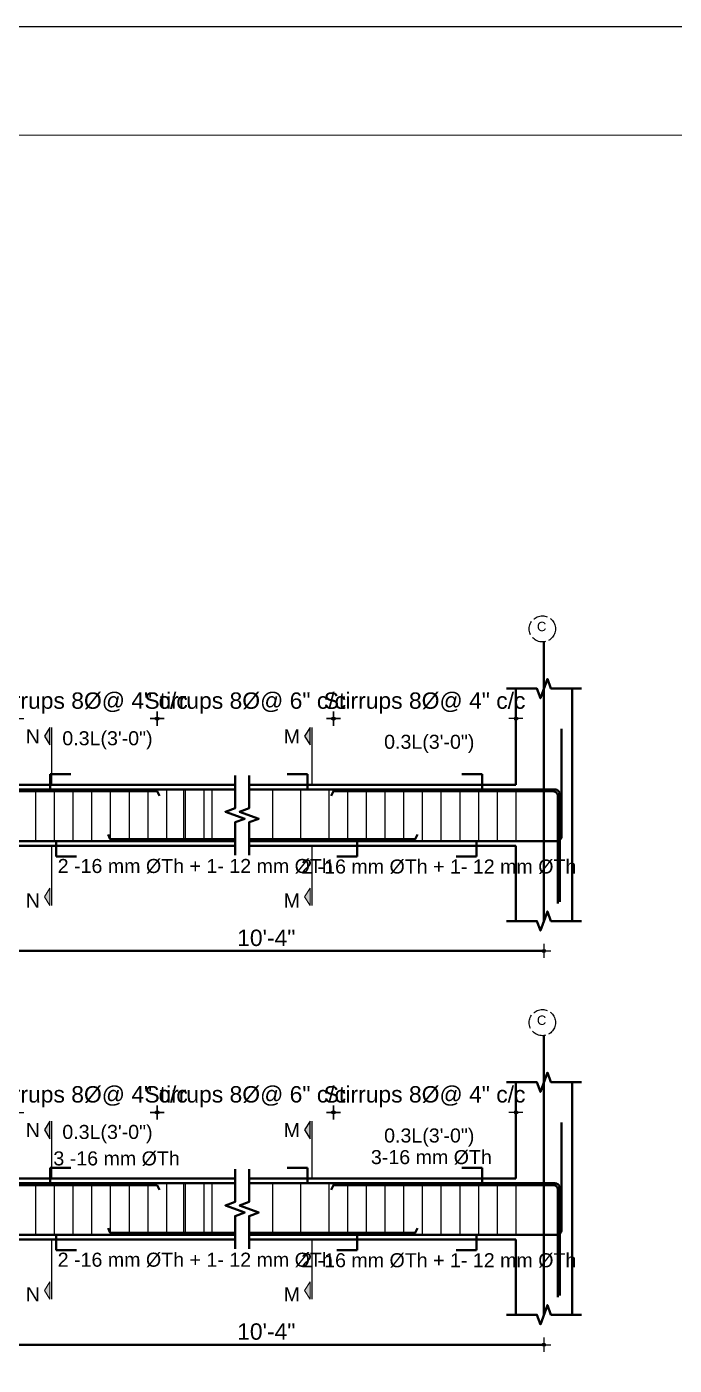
# Model space of a CAD drawing. Header units: inches. Extents: x -4597 to 93300, y -14139 to 5932.
# Drawn here: x 3743 to 4020, y -9449 to -8877 of the extents above; entities that cross this region are included whole.
import ezdxf

# ---------------------------------------------------------------- set-up
doc = ezdxf.new("R2010")
doc.units = ezdxf.units.IN
doc.header["$LTSCALE"] = 0.5
doc.header["$MEASUREMENT"] = 0
doc.header["$PDMODE"] = 66
doc.linetypes.add('ACAD_ISO02W100', pattern=[15, 12, -3])
for name, color, linetype, lineweight in [('BAR', 5, 'Continuous', 40), ('ELE1', 3, 'Continuous', 9), ('HATCH1', 4, 'ACAD_ISO02W100', 13), ('TEXT', 220, 'Continuous', 9), ('wall', 20, 'Continuous', 40)]:
    doc.layers.add(name, color=color, linetype=linetype, lineweight=lineweight)
doc.layers.add('DIMENSION', color=5, linetype='Continuous')
doc.layers.add('STIRRUP', color=10, linetype='Continuous')
doc.styles.add('1.8', font='times.ttf', dxfattribs={"width": 0.8, "height": 6})
doc.styles.add('style1', font='arial.ttf', dxfattribs={"height": 7})
doc.dimstyles.new('1.4', dxfattribs={"dimscale": 0, "dimtxt": 6, "dimasz": 0.5, "dimexe": 2, "dimexo": 9, "dimgap": 2, "dimtad": 1, "dimdec": 0, "dimlfac": 0.5, "dimzin": 3, "dimdsep": 46, "dimlunit": 4, "dimtxsty": '1.8', "dimblk": 'DIM', "dimcen": 3, "dimdle": 3, "dimse1": 1, "dimse2": 1, "dimclrd": 256, "dimclre": 256, "dimclrt": 7, "dimadec": 1, "dimazin": 2, "dimtfac": 1, "dimtdec": 0, "dimtix": 1, "dimtofl": 0, "dimtmove": 2, "dimatfit": 3, "dimldrblk": 'ARW', "dimfxl": 2, "dimfrac": 2, "dimtolj": 2, "dimtzin": 0, "dimarcsym": 0})

# ---------------------------------------------------------------- blocks, each defined once
blk = doc.blocks.new('DIM')
at = {"layer": 'DIMENSION'}
h = blk.add_hatch(color=256, dxfattribs=at)
h.paths.add_polyline_path([(0, 1.3), (0, 0), (1.3, 0, 0.414214)])
h.paths.add_polyline_path([(1.3, 0), (0, 0), (0, -1.3, 0.414214)])
h.paths.add_polyline_path([(0, 0), (-1.3, 0, 0.414214), (0, -1.3)])
h.paths.add_polyline_path([(0, 1.3, 0.414214), (-1.3, 0), (0, 0)])
for p, q in [((-6, 0), (6, 0)), ((0, 6), (0, -6))]:
    blk.add_line(p, q, dxfattribs=at)
blk.add_circle((0, 0), 1.28, dxfattribs=at)
blk = doc.blocks.new('*D742')
at = {"layer": 'Defpoints', "color": 0, "ltscale": 10, "transparency": 16777216}
for p in [(88355.11, 17479.77), (88433.11, 17467.79), (88355.11, 17463.23)]:
    blk.add_point(p, dxfattribs=at)
at = {"layer": 'DIMENSION', "lineweight": -2, "ltscale": 10, "transparency": 16777216}
for p, q in [((88354.61, 17479.77), (88354.11, 17479.77)), ((88433.61, 17479.77), (88434.11, 17479.77))]:
    blk.add_line(p, q, dxfattribs=at)
at = {"layer": 'DIMENSION', "lineweight": -2, "ltscale": 10, "transparency": 16777216, "xscale": 0.5, "yscale": 0.5, "zscale": 0.5}
blk.add_blockref('DIM', (88355.11, 17479.77), dxfattribs=at)
at = {"layer": 'DIMENSION', "lineweight": -2, "ltscale": 10, "transparency": 16777216, "xscale": 0.5, "yscale": 0.5, "zscale": 0.5, "rotation": 180}
blk.add_blockref('DIM', (88433.11, 17479.77), dxfattribs=at)
at = {"layer": 'DIMENSION', "color": 7, "ltscale": 10, "transparency": 16777216, "insert": (88394.11, 17486.43), "char_height": 7, "attachment_point": 5, "style": 'style1'}
blk.add_mtext('\\A2;Stirrups 8%%C@ 4" c/c', dxfattribs=at)
blk = doc.blocks.new('ARW')
at = {"layer": 'DIMENSION'}
blk.add_lwpolyline([(10, 0, 0, 6, 0), (0, 0, 0, 0, 0), (10, 0, 0, 0, 0)], format="xyseb", dxfattribs=at)
blk = doc.blocks.new('*D743')
at = {"layer": 'Defpoints', "color": 0, "ltscale": 10, "transparency": 16777216}
for p in [(88279.76, 17479.77), (88355.11, 17463.23), (88279.76, 17448.71)]:
    blk.add_point(p, dxfattribs=at)
at = {"layer": 'DIMENSION', "lineweight": -2, "ltscale": 10, "transparency": 16777216}
for p, q in [((88279.26, 17479.77), (88278.76, 17479.77)), ((88355.61, 17479.77), (88356.11, 17479.77))]:
    blk.add_line(p, q, dxfattribs=at)
at = {"layer": 'DIMENSION', "lineweight": -2, "ltscale": 10, "transparency": 16777216, "xscale": 0.5, "yscale": 0.5, "zscale": 0.5}
blk.add_blockref('DIM', (88279.76, 17479.77), dxfattribs=at)
at = {"layer": 'DIMENSION', "lineweight": -2, "ltscale": 10, "transparency": 16777216, "xscale": 0.5, "yscale": 0.5, "zscale": 0.5, "rotation": 180}
blk.add_blockref('DIM', (88355.11, 17479.77), dxfattribs=at)
at = {"layer": 'DIMENSION', "color": 7, "ltscale": 10, "transparency": 16777216, "insert": (88317.43, 17486.43), "char_height": 7, "attachment_point": 5, "style": 'style1'}
blk.add_mtext('\\A2;Stirrups 8%%C@ 6" c/c', dxfattribs=at)
blk = doc.blocks.new('*D744')
at = {"layer": 'Defpoints', "color": 0, "ltscale": 10, "transparency": 16777216}
for p in [(88219.76, 17479.77), (88219.76, 17466.23), (88279.76, 17448.71)]:
    blk.add_point(p, dxfattribs=at)
at = {"layer": 'DIMENSION', "lineweight": -2, "ltscale": 10, "transparency": 16777216}
for p, q in [((88219.26, 17479.77), (88218.76, 17479.77)), ((88280.26, 17479.77), (88280.76, 17479.77))]:
    blk.add_line(p, q, dxfattribs=at)
at = {"layer": 'DIMENSION', "lineweight": -2, "ltscale": 10, "transparency": 16777216, "xscale": 0.5, "yscale": 0.5, "zscale": 0.5}
blk.add_blockref('DIM', (88219.76, 17479.77), dxfattribs=at)
at = {"layer": 'DIMENSION', "lineweight": -2, "ltscale": 10, "transparency": 16777216, "xscale": 0.5, "yscale": 0.5, "zscale": 0.5, "rotation": 180}
blk.add_blockref('DIM', (88279.76, 17479.77), dxfattribs=at)
at = {"layer": 'DIMENSION', "color": 7, "ltscale": 10, "transparency": 16777216, "insert": (88249.76, 17486.43), "char_height": 7, "attachment_point": 5, "style": 'style1'}
blk.add_mtext('\\A2;Stirrups 8%%C@ 4" c/c', dxfattribs=at)
blk = doc.blocks.new('*D749')
at = {"layer": 'Defpoints', "color": 0, "ltscale": 10, "transparency": 16777216}
for p in [(88355.11, 17311.48), (88433.11, 17299.5), (88355.11, 17294.93)]:
    blk.add_point(p, dxfattribs=at)
at = {"layer": 'DIMENSION', "lineweight": -2, "ltscale": 10, "transparency": 16777216}
for p, q in [((88354.61, 17311.48), (88354.11, 17311.48)), ((88433.61, 17311.48), (88434.11, 17311.48))]:
    blk.add_line(p, q, dxfattribs=at)
at = {"layer": 'DIMENSION', "lineweight": -2, "ltscale": 10, "transparency": 16777216, "xscale": 0.5, "yscale": 0.5, "zscale": 0.5}
blk.add_blockref('DIM', (88355.11, 17311.48), dxfattribs=at)
at = {"layer": 'DIMENSION', "lineweight": -2, "ltscale": 10, "transparency": 16777216, "xscale": 0.5, "yscale": 0.5, "zscale": 0.5, "rotation": 180}
blk.add_blockref('DIM', (88433.11, 17311.48), dxfattribs=at)
at = {"layer": 'DIMENSION', "color": 7, "ltscale": 10, "transparency": 16777216, "insert": (88394.11, 17318.13), "char_height": 7, "attachment_point": 5, "style": 'style1'}
blk.add_mtext('\\A2;Stirrups 8%%C@ 4" c/c', dxfattribs=at)
blk = doc.blocks.new('*D750')
at = {"layer": 'Defpoints', "color": 0, "ltscale": 10, "transparency": 16777216}
for p in [(88279.76, 17311.48), (88355.11, 17294.93), (88279.76, 17280.42)]:
    blk.add_point(p, dxfattribs=at)
at = {"layer": 'DIMENSION', "lineweight": -2, "ltscale": 10, "transparency": 16777216}
for p, q in [((88279.26, 17311.48), (88278.76, 17311.48)), ((88355.61, 17311.48), (88356.11, 17311.48))]:
    blk.add_line(p, q, dxfattribs=at)
at = {"layer": 'DIMENSION', "lineweight": -2, "ltscale": 10, "transparency": 16777216, "xscale": 0.5, "yscale": 0.5, "zscale": 0.5}
blk.add_blockref('DIM', (88279.76, 17311.48), dxfattribs=at)
at = {"layer": 'DIMENSION', "lineweight": -2, "ltscale": 10, "transparency": 16777216, "xscale": 0.5, "yscale": 0.5, "zscale": 0.5, "rotation": 180}
blk.add_blockref('DIM', (88355.11, 17311.48), dxfattribs=at)
at = {"layer": 'DIMENSION', "color": 7, "ltscale": 10, "transparency": 16777216, "insert": (88317.43, 17318.13), "char_height": 7, "attachment_point": 5, "style": 'style1'}
blk.add_mtext('\\A2;Stirrups 8%%C@ 6" c/c', dxfattribs=at)
blk = doc.blocks.new('*D751')
at = {"layer": 'Defpoints', "color": 0, "ltscale": 10, "transparency": 16777216}
for p in [(88219.76, 17311.48), (88219.76, 17297.93), (88279.76, 17280.42)]:
    blk.add_point(p, dxfattribs=at)
at = {"layer": 'DIMENSION', "lineweight": -2, "ltscale": 10, "transparency": 16777216}
for p, q in [((88219.26, 17311.48), (88218.76, 17311.48)), ((88280.26, 17311.48), (88280.76, 17311.48))]:
    blk.add_line(p, q, dxfattribs=at)
at = {"layer": 'DIMENSION', "lineweight": -2, "ltscale": 10, "transparency": 16777216, "xscale": 0.5, "yscale": 0.5, "zscale": 0.5}
blk.add_blockref('DIM', (88219.76, 17311.48), dxfattribs=at)
at = {"layer": 'DIMENSION', "lineweight": -2, "ltscale": 10, "transparency": 16777216, "xscale": 0.5, "yscale": 0.5, "zscale": 0.5, "rotation": 180}
blk.add_blockref('DIM', (88279.76, 17311.48), dxfattribs=at)
at = {"layer": 'DIMENSION', "color": 7, "ltscale": 10, "transparency": 16777216, "insert": (88249.76, 17318.13), "char_height": 7, "attachment_point": 5, "style": 'style1'}
blk.add_mtext('\\A2;Stirrups 8%%C@ 4" c/c', dxfattribs=at)
blk = doc.blocks.new('*D716')
at = {"layer": 'Defpoints', "color": 0, "ltscale": 10, "transparency": 16777216}
for p in [(88207.76, 17224.98), (88445.11, 17224.98), (88207.76, 17212.17)]:
    blk.add_point(p, dxfattribs=at)
at = {"layer": 'DIMENSION', "lineweight": -2, "ltscale": 10, "transparency": 16777216}
blk.add_line((88444.61, 17212.17), (88208.26, 17212.17), dxfattribs=at)
at = {"layer": 'DIMENSION', "lineweight": -2, "ltscale": 10, "transparency": 16777216, "xscale": 0.5, "yscale": 0.5, "zscale": 0.5, "rotation": 180}
blk.add_blockref('DIM', (88207.76, 17212.17), dxfattribs=at)
at = {"layer": 'DIMENSION', "lineweight": -2, "ltscale": 10, "transparency": 16777216, "xscale": 0.5, "yscale": 0.5, "zscale": 0.5}
blk.add_blockref('DIM', (88445.11, 17212.17), dxfattribs=at)
at = {"layer": 'DIMENSION', "color": 7, "ltscale": 10, "transparency": 16777216, "insert": (88326.43, 17217.74), "char_height": 7, "attachment_point": 5, "style": 'style1'}
blk.add_mtext('\\A2;10\'-4"', dxfattribs=at)
blk = doc.blocks.new('*D718')
at = {"layer": 'Defpoints', "color": 0, "ltscale": 10, "transparency": 16777216}
for p in [(88207.76, 17393.27), (88445.11, 17393.27), (88207.76, 17380.46)]:
    blk.add_point(p, dxfattribs=at)
at = {"layer": 'DIMENSION', "lineweight": -2, "ltscale": 10, "transparency": 16777216}
blk.add_line((88444.61, 17380.46), (88208.26, 17380.46), dxfattribs=at)
at = {"layer": 'DIMENSION', "lineweight": -2, "ltscale": 10, "transparency": 16777216, "xscale": 0.5, "yscale": 0.5, "zscale": 0.5, "rotation": 180}
blk.add_blockref('DIM', (88207.76, 17380.46), dxfattribs=at)
at = {"layer": 'DIMENSION', "lineweight": -2, "ltscale": 10, "transparency": 16777216, "xscale": 0.5, "yscale": 0.5, "zscale": 0.5}
blk.add_blockref('DIM', (88445.11, 17380.46), dxfattribs=at)
at = {"layer": 'DIMENSION', "color": 7, "ltscale": 10, "transparency": 16777216, "insert": (88326.43, 17386.03), "char_height": 7, "attachment_point": 5, "style": 'style1'}
blk.add_mtext('\\A2;10\'-4"', dxfattribs=at)
blk = doc.blocks.new('1111111')
at = {"layer": 'TEXT', "ltscale": 10}
for points in [[(88233.96, 17476.01), (88233.96, 17468.51), (88231.65, 17472.26)], [(88345.12, 17476.01), (88345.12, 17468.51), (88342.81, 17472.26)], [(88233.96, 17399.87), (88233.96, 17407.37), (88231.65, 17403.62)], [(88345.12, 17399.87), (88345.12, 17407.37), (88342.81, 17403.62)], [(88233.96, 17307.72), (88233.96, 17300.21), (88231.65, 17303.97)], [(88345.12, 17307.72), (88345.12, 17300.21), (88342.81, 17303.97)], [(88233.96, 17231.58), (88233.96, 17239.08), (88231.65, 17235.33)], [(88345.12, 17231.58), (88345.12, 17239.08), (88342.81, 17235.33)]]:
    blk.add_hatch(color=256, dxfattribs=at).paths.add_polyline_path(points)
for p, q in [((88445.11, 17492.63), (88445.11, 17512.58)), ((88445.11, 17492.63), (88445.11, 17393.27)), ((88445.11, 17393.27), (88445.11, 17413.22)), ((88445.11, 17324.34), (88445.11, 17344.29)), ((88445.11, 17324.34), (88445.11, 17224.98)), ((88445.11, 17224.98), (88445.11, 17244.93))]:
    blk.add_line(p, q)
at = {"ltscale": 10}
for p, q in [((88433.11, 17451.46), (88433.11, 17492.63)), ((88457.11, 17425.46), (88457.11, 17492.63)), ((88313.11, 17451.46), (88219.76, 17451.46)), ((88433.11, 17451.46), (88319.11, 17451.46)), ((88313.11, 17425.46), (88219.76, 17425.46)), ((88433.11, 17425.46), (88319.11, 17425.46)), ((88433.11, 17393.27), (88433.11, 17425.46)), ((88457.11, 17393.27), (88457.11, 17425.46)), ((88433.11, 17283.17), (88433.11, 17324.34)), ((88457.11, 17257.17), (88457.11, 17324.34)), ((88313.11, 17283.17), (88219.76, 17283.17)), ((88433.11, 17283.17), (88319.11, 17283.17)), ((88313.11, 17257.17), (88219.76, 17257.17)), ((88433.11, 17257.17), (88319.11, 17257.17)), ((88433.11, 17224.98), (88433.11, 17257.17)), ((88457.11, 17224.98), (88457.11, 17257.17))]:
    blk.add_line(p, q, dxfattribs=at)
at = {"linetype": 'Continuous', "ltscale": 10}
for points in [[(88429.11, 17492.63), (88442.11, 17492.63), (88443.61, 17488.51), (88446.61, 17496.75), (88448.11, 17492.63), (88461.11, 17492.63)], [(88313.11, 17455.46), (88313.11, 17441.46), (88308.99, 17439.96), (88317.23, 17436.96), (88313.11, 17435.46), (88313.11, 17421.46)], [(88313.11, 17455.46), (88313.11, 17441.46), (88308.99, 17439.96), (88317.23, 17436.96), (88313.11, 17435.46), (88313.11, 17421.46)], [(88319.11, 17455.46), (88319.11, 17441.46), (88314.99, 17439.96), (88323.23, 17436.96), (88319.11, 17435.46), (88319.11, 17421.46)], [(88319.11, 17455.46), (88319.11, 17441.46), (88314.99, 17439.96), (88323.23, 17436.96), (88319.11, 17435.46), (88319.11, 17421.46)], [(88429.11, 17393.27), (88442.11, 17393.27), (88443.61, 17389.15), (88446.61, 17397.39), (88448.11, 17393.27), (88461.11, 17393.27)], [(88429.11, 17324.34), (88442.11, 17324.34), (88443.61, 17320.21), (88446.61, 17328.46), (88448.11, 17324.34), (88461.11, 17324.34)], [(88313.11, 17287.17), (88313.11, 17273.17), (88308.99, 17271.67), (88317.23, 17268.67), (88313.11, 17267.17), (88313.11, 17253.17)], [(88313.11, 17287.17), (88313.11, 17273.17), (88308.99, 17271.67), (88317.23, 17268.67), (88313.11, 17267.17), (88313.11, 17253.17)], [(88319.11, 17287.17), (88319.11, 17273.17), (88314.99, 17271.67), (88323.23, 17268.67), (88319.11, 17267.17), (88319.11, 17253.17)], [(88319.11, 17287.17), (88319.11, 17273.17), (88314.99, 17271.67), (88323.23, 17268.67), (88319.11, 17267.17), (88319.11, 17253.17)], [(88429.11, 17224.98), (88442.11, 17224.98), (88443.61, 17220.86), (88446.61, 17229.1), (88448.11, 17224.98), (88461.11, 17224.98)]]:
    blk.add_lwpolyline(points, dxfattribs=at)
at = {"layer": 'BAR', "ltscale": 10}
for p, q in [((88207.76, 17449.46), (88313.11, 17449.46)), ((88207.76, 17427.46), (88313.11, 17427.46)), ((88207.76, 17281.17), (88313.11, 17281.17)), ((88207.76, 17259.17), (88313.11, 17259.17))]:
    blk.add_line(p, q, dxfattribs=at)
for points in [[(88433.11, 17427.46), (88450.59, 17427.46, 0.414214), (88452.61, 17429.48), (88452.61, 17475.46)], [(88451.86, 17401.46), (88451.86, 17447.45, 0.414214), (88449.84, 17449.46), (88433.11, 17449.46)], [(88451.11, 17400.71), (88451.11, 17446.7, 0.414214), (88449.09, 17448.71), (88433.11, 17448.71)], [(88433.11, 17259.17), (88450.59, 17259.17, 0.414214), (88452.61, 17261.18), (88452.61, 17307.17)], [(88451.86, 17233.17), (88451.86, 17279.15, 0.414214), (88449.84, 17281.17), (88433.11, 17281.17)], [(88451.11, 17232.42), (88451.11, 17278.4, 0.414214), (88449.09, 17280.42), (88433.11, 17280.42)]]:
    blk.add_lwpolyline(points, format="xyb", dxfattribs=at)
for points in [[(88280.8, 17446.71), (88279.76, 17448.71), (88207.76, 17448.71)], [(88445.11, 17449.46), (88319.11, 17449.46)], [(88445.11, 17448.71), (88355.11, 17448.71), (88354.15, 17446.71)], [(88258.8, 17430.21), (88259.76, 17428.21), (88313.11, 17428.21)], [(88391.06, 17430.21), (88390.11, 17428.21), (88319.11, 17428.21)], [(88319.11, 17427.46), (88445.11, 17427.46)], [(88280.8, 17278.42), (88279.76, 17280.42), (88207.76, 17280.42)], [(88445.11, 17281.17), (88319.11, 17281.17)], [(88445.11, 17280.42), (88355.11, 17280.42), (88354.15, 17278.42)], [(88258.8, 17261.92), (88259.76, 17259.92), (88313.11, 17259.92)], [(88391.06, 17261.92), (88390.11, 17259.92), (88319.11, 17259.92)], [(88319.11, 17259.17), (88445.11, 17259.17)]]:
    blk.add_lwpolyline(points, dxfattribs=at)
at = {"layer": 'DIMENSION', "ltscale": 10}
for p, q in [((88234.81, 17451.46), (88234.81, 17475.96)), ((88345.97, 17451.46), (88345.97, 17475.96)), ((88234.81, 17399.92), (88234.81, 17425.46)), ((88345.97, 17399.92), (88345.97, 17425.46)), ((88234.81, 17283.17), (88234.81, 17307.67)), ((88345.97, 17283.17), (88345.97, 17307.67)), ((88234.81, 17231.63), (88234.81, 17257.17)), ((88345.97, 17231.63), (88345.97, 17257.17))]:
    blk.add_line(p, q, dxfattribs=at)
for points in [[(88233.96, 17468.51), (88233.96, 17476.01), (88231.65, 17472.26), (88233.96, 17468.51)], [(88345.12, 17468.51), (88345.12, 17476.01), (88342.81, 17472.26), (88345.12, 17468.51)], [(88233.96, 17300.21), (88233.96, 17307.72), (88231.65, 17303.97), (88233.96, 17300.21)], [(88345.12, 17300.21), (88345.12, 17307.72), (88342.81, 17303.97), (88345.12, 17300.21)]]:
    blk.add_lwpolyline(points, dxfattribs=at)
at = {"layer": 'HATCH1', "lineweight": 25}
for centre in [(88444.43, 17518.15), (88444.43, 17349.86)]:
    blk.add_circle(centre, 5.6, dxfattribs=at)
at = {"layer": 'STIRRUP'}
for p, q in [((88227.76, 17449.86), (88227.76, 17427.06)), ((88235.76, 17449.86), (88235.76, 17427.06)), ((88243.76, 17449.86), (88243.76, 17427.06)), ((88251.76, 17449.86), (88251.76, 17427.06)), ((88259.76, 17449.86), (88259.76, 17427.06)), ((88267.76, 17449.86), (88267.76, 17427.06)), ((88275.76, 17449.86), (88275.76, 17427.06)), ((88283.76, 17449.86), (88283.76, 17427.06)), ((88291.11, 17449.86), (88291.11, 17427.06)), ((88291.76, 17449.86), (88291.76, 17427.06)), ((88299.76, 17449.86), (88299.76, 17427.06)), ((88303.11, 17449.86), (88303.11, 17427.06)), ((88329.11, 17449.86), (88329.11, 17427.06)), ((88341.11, 17449.86), (88341.11, 17427.06)), ((88353.11, 17449.86), (88353.11, 17427.06)), ((88361.11, 17449.86), (88361.11, 17427.06)), ((88369.11, 17449.86), (88369.11, 17427.06)), ((88377.11, 17449.86), (88377.11, 17427.06)), ((88385.11, 17449.86), (88385.11, 17427.06)), ((88393.11, 17449.86), (88393.11, 17427.06)), ((88401.11, 17449.86), (88401.11, 17427.06)), ((88409.11, 17449.86), (88409.11, 17427.06)), ((88417.11, 17449.86), (88417.11, 17427.06)), ((88425.11, 17449.86), (88425.11, 17427.06)), ((88433.11, 17449.86), (88433.11, 17427.06)), ((88227.76, 17281.57), (88227.76, 17258.77)), ((88235.76, 17281.57), (88235.76, 17258.77)), ((88243.76, 17281.57), (88243.76, 17258.77)), ((88251.76, 17281.57), (88251.76, 17258.77)), ((88259.76, 17281.57), (88259.76, 17258.77)), ((88267.76, 17281.57), (88267.76, 17258.77)), ((88275.76, 17281.57), (88275.76, 17258.77)), ((88283.76, 17281.57), (88283.76, 17258.77)), ((88291.11, 17281.57), (88291.11, 17258.77)), ((88291.76, 17281.57), (88291.76, 17258.77)), ((88299.76, 17281.57), (88299.76, 17258.77)), ((88303.11, 17281.57), (88303.11, 17258.77)), ((88329.11, 17281.57), (88329.11, 17258.77)), ((88341.11, 17281.57), (88341.11, 17258.77)), ((88353.11, 17281.57), (88353.11, 17258.77)), ((88361.11, 17281.57), (88361.11, 17258.77)), ((88369.11, 17281.57), (88369.11, 17258.77)), ((88377.11, 17281.57), (88377.11, 17258.77)), ((88385.11, 17281.57), (88385.11, 17258.77)), ((88393.11, 17281.57), (88393.11, 17258.77)), ((88401.11, 17281.57), (88401.11, 17258.77)), ((88409.11, 17281.57), (88409.11, 17258.77)), ((88417.11, 17281.57), (88417.11, 17258.77)), ((88425.11, 17281.57), (88425.11, 17258.77)), ((88433.11, 17281.57), (88433.11, 17258.77))]:
    blk.add_line(p, q, dxfattribs=at)
at = {"layer": 'TEXT', "ltscale": 10}
for points in [[(88233.96, 17407.37), (88233.96, 17399.87), (88231.65, 17403.62), (88233.96, 17407.37)], [(88345.12, 17407.37), (88345.12, 17399.87), (88342.81, 17403.62), (88345.12, 17407.37)], [(88233.96, 17239.08), (88233.96, 17231.58), (88231.65, 17235.33), (88233.96, 17239.08)], [(88345.12, 17239.08), (88345.12, 17231.58), (88342.81, 17235.33), (88345.12, 17239.08)]]:
    blk.add_lwpolyline(points, dxfattribs=at)
at = {"layer": 'HATCH1', "lineweight": 25, "style": 'style1'}
for p in [(88442.11, 17517.16), (88442.11, 17348.87)]:
    blk.add_text('C', height=4, dxfattribs=at).set_placement(p)
at = {"layer": 'TEXT', "ltscale": 10, "style": 'style1'}
for s, p in [('N', (88223.65, 17469.17)), ('M', (88333.85, 17469.17)), ('2 -16 mm %%CTh + 1- 12 mm %%CTh', (88237.26, 17413.79)), ('2 -16 mm %%CTh + 1- 12 mm %%CTh', (88341.38, 17413.57)), ('N', (88223.65, 17399.04)), ('M', (88333.85, 17399.04)), ('N', (88223.65, 17300.88)), ('M', (88333.85, 17300.88)), ('3-16 mm %%CTh', (88371.15, 17289.35)), ('3 -16 mm %%CTh ', (88235.42, 17288.8)), ('2 -16 mm %%CTh + 1- 12 mm %%CTh', (88237.26, 17245.5)), ('2 -16 mm %%CTh + 1- 12 mm %%CTh', (88341.38, 17245.27)), ('N', (88223.65, 17230.75)), ('M', (88333.85, 17230.75))]:
    blk.add_text(s, height=6, dxfattribs=at).set_placement(p)
at = {"layer": 'TEXT', "style": 'style1'}
for p in [(88239.24, 17468.4), (88376.8, 17466.88), (88239.24, 17300.11), (88376.8, 17298.59)]:
    blk.add_text('0.3L(3\'-0")', height=6, dxfattribs=at).set_placement(p)
at = {"layer": 'DIMENSION', "ltscale": 10}
for base, p1, p2, text, picture, middle in [((88219.76, 17479.77), (88279.76, 17448.71), (88219.76, 17466.23), 'Stirrups 8%%C@ 4" c/c', '*D744', (88249.76, 17486.43)), ((88279.76, 17479.77), (88355.11, 17463.23), (88279.76, 17448.71), 'Stirrups 8%%C@ 6" c/c', '*D743', (88317.43, 17486.43)), ((88355.11, 17479.77), (88433.11, 17467.79), (88355.11, 17463.23), 'Stirrups 8%%C@ 4" c/c', '*D742', (88394.11, 17486.43)), ((88207.76, 17380.46), (88445.11, 17393.27), (88207.76, 17393.27), '10\'-4"', '*D718', (88326.43, 17386.03)), ((88219.76, 17311.48), (88279.76, 17280.42), (88219.76, 17297.93), 'Stirrups 8%%C@ 4" c/c', '*D751', (88249.76, 17318.13)), ((88279.76, 17311.48), (88355.11, 17294.93), (88279.76, 17280.42), 'Stirrups 8%%C@ 6" c/c', '*D750', (88317.43, 17318.13)), ((88355.11, 17311.48), (88433.11, 17299.5), (88355.11, 17294.93), 'Stirrups 8%%C@ 4" c/c', '*D749', (88394.11, 17318.13)), ((88207.76, 17212.17), (88445.11, 17224.98), (88207.76, 17224.98), '10\'-4"', '*D716', (88326.43, 17217.74))]:
    dim = blk.add_linear_dim(base=base, p1=p1, p2=p2, angle=180, text=text, dimstyle='1.4', override={"dimscale": 1, "dimtxsty": 'style1'}, dxfattribs=at)
    dim.commit()
    dim.dimension.update_dxf_attribs({"geometry": picture, "text_midpoint": middle})
for points in [[(88234.11, 17449.86), (88234.11, 17456.07), (88242.83, 17456.07)], [(88344.07, 17449.86), (88344.07, 17456.07), (88335.35, 17456.07)], [(88418.75, 17449.86), (88418.75, 17456.07), (88410.03, 17456.07)], [(88236.59, 17427.06), (88236.59, 17420.85), (88245.31, 17420.85)], [(88365.34, 17427.06), (88365.34, 17420.85), (88356.62, 17420.85)], [(88416.27, 17427.06), (88416.27, 17420.85), (88407.55, 17420.85)], [(88234.11, 17281.57), (88234.11, 17287.78), (88242.83, 17287.78)], [(88344.07, 17281.57), (88344.07, 17287.78), (88335.35, 17287.78)], [(88418.75, 17281.57), (88418.75, 17287.78), (88410.03, 17287.78)], [(88236.59, 17258.77), (88236.59, 17252.56), (88245.31, 17252.56)], [(88365.34, 17258.77), (88365.34, 17252.56), (88356.62, 17252.56)], [(88416.27, 17258.77), (88416.27, 17252.56), (88407.55, 17252.56)]]:
    blk.add_leader(points, dimstyle='1.4', override={"dimscale": 1, "dimtxsty": 'style1'}, dxfattribs=at)

msp = doc.modelspace()

# ---------------------------------------------------------------- linework, layer by layer
at = {"layer": 'Defpoints'}
msp.add_lwpolyline([(6555.94, -8876.52), (3378.34, -8876.52), (3378.34, -11124.49), (6555.94, -11124.49)], close=True, dxfattribs=at)
at = {"layer": 'ELE1'}
msp.add_lwpolyline([(3424.66, -8922.84), (6509.62, -8922.84), (6509.62, -11078.17), (3424.66, -11078.17)], close=True, dxfattribs=at)
msp.add_lwpolyline([(3424.66, -8922.84), (6509.62, -8922.84), (6509.62, -11078.17), (3424.66, -11078.17)], close=True, dxfattribs=at)

# ---------------------------------------------------------------- block references
at = {"layer": 'wall', "linetype": 'ByBlock'}
msp.add_blockref('1111111', (-84481.17, -26652.04), dxfattribs=at)

doc.saveas('drawing.dxf')
